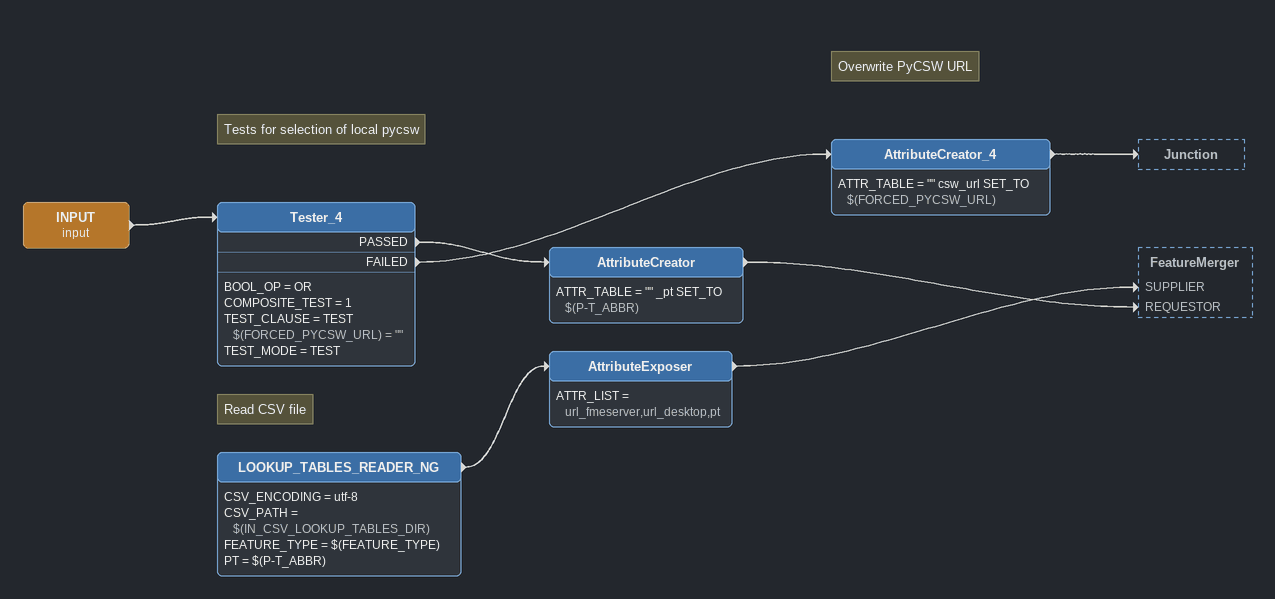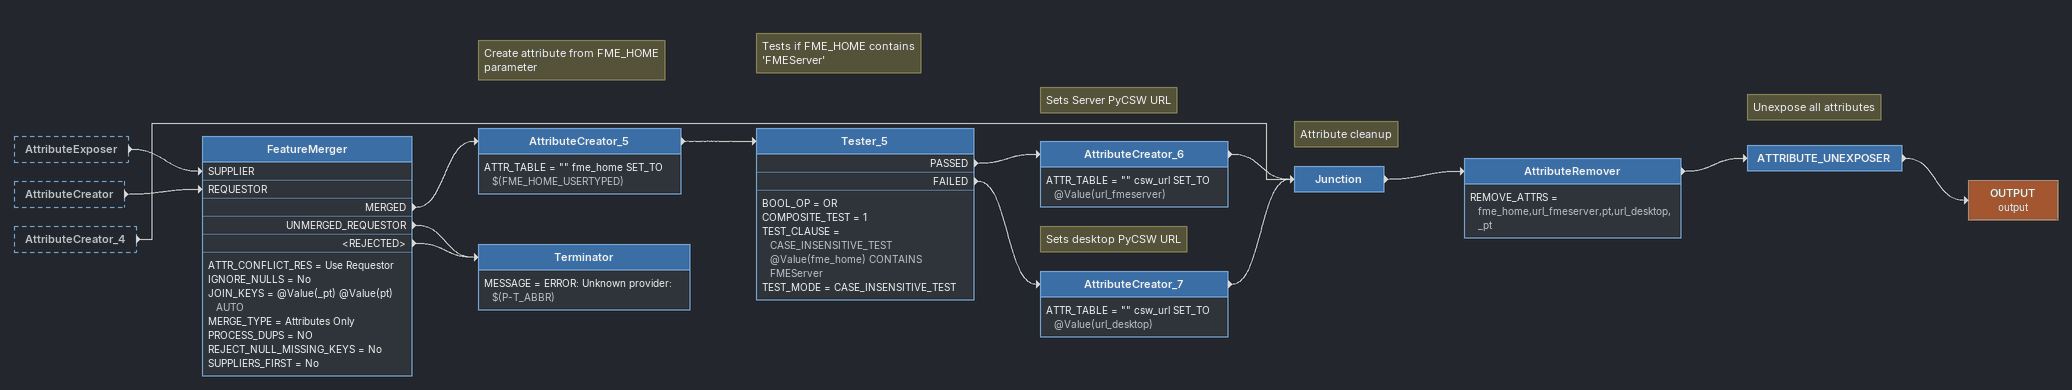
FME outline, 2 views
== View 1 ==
INPUT (input)
    -> Tester_4
Note: Tests for selection of local pycsw
Tester_4
    BOOL_OP = OR
    COMPOSITE_TEST = 1
    TEST_CLAUSE = TEST $(FORCED_PYCSW_URL) = ""
    TEST_MODE = TEST
    PASSED -> AttributeCreator
    FAILED -> AttributeCreator_4
Note: Overwrite PyCSW URL
AttributeCreator_4
    ATTR_TABLE = "" csw_url SET_TO $(FORCED_PYCSW_URL)
    -> Junction
AttributeCreator
    ATTR_TABLE = "" _pt SET_TO $(P-T_ABBR)
    -> FeatureMerger [REQUESTOR]
Note: Read CSV file
LOOKUP_TABLES_READER_NG
    CSV_ENCODING = utf-8
    CSV_PATH = $(IN_CSV_LOOKUP_TABLES_DIR)
    FEATURE_TYPE = $(FEATURE_TYPE)
    PT = $(P-T_ABBR)
    -> AttributeExposer
AttributeExposer
    ATTR_LIST = url_fmeserver,url_desktop,pt
    -> FeatureMerger [SUPPLIER]

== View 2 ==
AttributeExposer [outside]
    -> FeatureMerger [SUPPLIER]
AttributeCreator [outside]
    -> FeatureMerger [REQUESTOR]
AttributeCreator_4 [outside]
    -> Junction
FeatureMerger
    ATTR_CONFLICT_RES = Use Requestor
    IGNORE_NULLS = No
    JOIN_KEYS = @Value(_pt) @Value(pt) AUTO
    MERGE_TYPE = Attributes Only
    PROCESS_DUPS = NO
    REJECT_NULL_MISSING_KEYS = No
    SUPPLIERS_FIRST = No
    MERGED -> AttributeCreator_5
    UNMERGED_REQUESTOR -> Terminator
    <REJECTED> -> Terminator
Note: Create attribute from FME_HOME parameter
AttributeCreator_5
    ATTR_TABLE = "" fme_home SET_TO $(FME_HOME_USERTYPED)
    -> Tester_5
Note: Tests if FME_HOME contains 'FMEServer'
Tester_5
    BOOL_OP = OR
    COMPOSITE_TEST = 1
    TEST_CLAUSE = CASE_INSENSITIVE_TEST @Value(fme_home) CONTAINS FMEServer
    TEST_MODE = CASE_INSENSITIVE_TEST
    PASSED -> AttributeCreator_6
    FAILED -> AttributeCreator_7
Note: Sets Server PyCSW URL
AttributeCreator_6
    ATTR_TABLE = "" csw_url SET_TO @Value(url_fmeserver)
    -> Junction
Note: Sets desktop PyCSW URL
AttributeCreator_7
    ATTR_TABLE = "" csw_url SET_TO @Value(url_desktop)
    -> Junction
Junction
    -> AttributeRemover
Note: Attribute cleanup
AttributeRemover
    REMOVE_ATTRS = fme_home,url_fmeserver,pt,url_desktop,_pt
    -> ATTRIBUTE_UNEXPOSER
Note: Unexpose all attributes
ATTRIBUTE_UNEXPOSER
    -> OUTPUT (output)
OUTPUT (output)
Terminator
    MESSAGE = ERROR: Unknown provider: $(P-T_ABBR)
